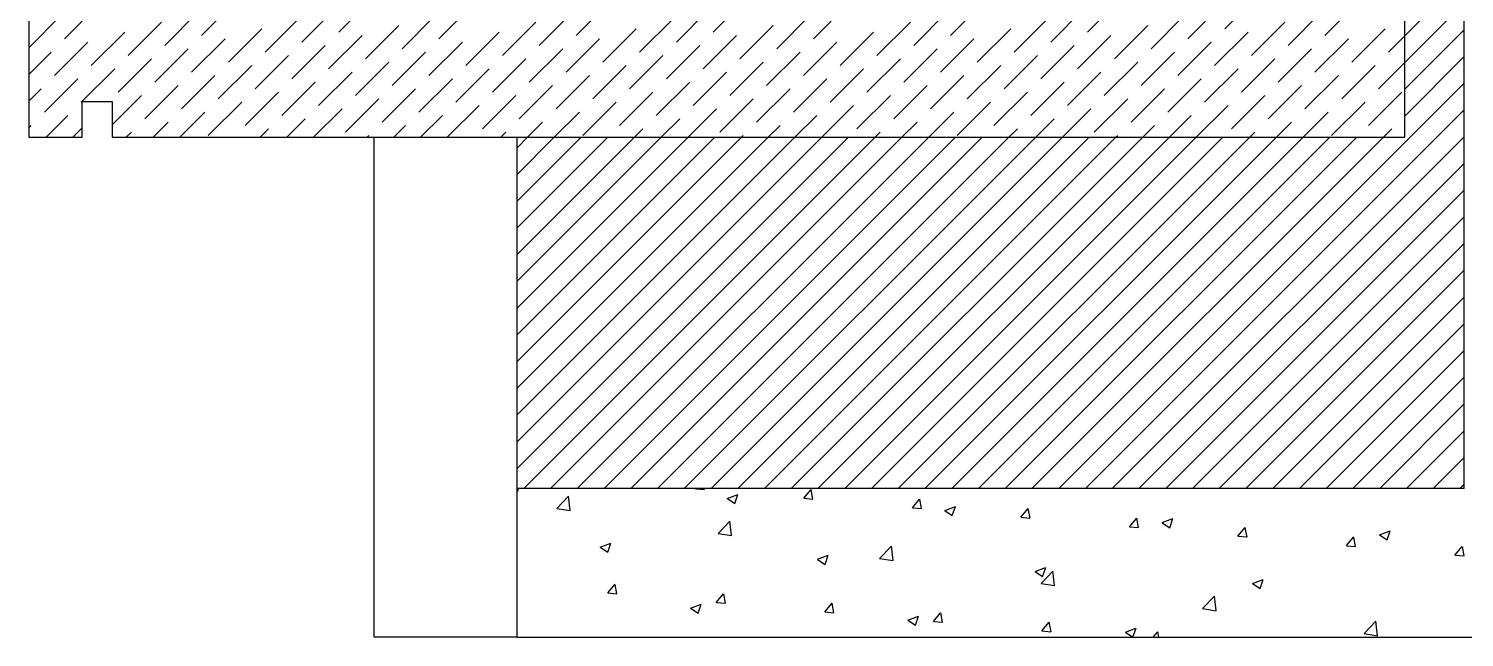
# Model space of a CAD drawing. Header units: millimetres. Extents: x 2806 to 10642, y -276 to 6064.
# Drawn here: x 4841.4 to 5082.4, y 3135.5 to 3237.7 of the extents above; entities that cross this region are included whole.
import ezdxf

# ---------------------------------------------------------------- set-up
doc = ezdxf.new("R2010")
doc.units = ezdxf.units.MM
doc.layers.get('0').update_dxf_attribs({"color": 250})

msp = doc.modelspace()

# ---------------------------------------------------------------- linework, layer by layer
for p, q in [((5072.40837936, 3219.47325006), (5072.40837936, 3344.47325006)), ((4841.40837936, 3325.80839111), (4841.40837936, 3219.47325006)), ((5082.40837936, 3160.47325006), (5082.40837936, 3295.47325006)), ((4850.40837936, 3219.47325006), (4850.40837936, 3225.47325006)), ((4850.40837936, 3225.47325006), (4855.40837936, 3225.47325006)), ((4855.40837936, 3225.47325006), (4855.40837936, 3219.47325006)), ((4841.40837936, 3219.47325006), (4850.40837936, 3219.47325006)), ((4855.40837936, 3219.47325006), (5072.40837936, 3219.47325006)), ((4899.40837936, 3135.47325006), (4899.40837936, 3219.47325006)), ((4923.40837936, 3135.47325006), (4923.40837936, 3219.47325006)), ((5082.40837936, 3160.47325006), (4923.40837936, 3160.47325006)), ((4923.40837936, 3135.47325006), (4899.40837936, 3135.47325006)), ((4923.40837936, 3135.47325006), (5203.22447, 3135.47325006))]:
    msp.add_line(p, q)
at = {"linetype": 'Continuous'}
for p, q in [((5072.40837936, 3236.52017399), (5082.40837936, 3246.52017399)), ((4847.42301435, 3236.041212), (4853.03567442, 3241.65387208)), ((4870.43492066, 3236.60247801), (4876.04758073, 3242.21513809)), ((4893.44682697, 3237.16374402), (4899.05948704, 3242.77640409)), ((4910.2848072, 3236.041212), (4915.89746727, 3241.65387208)), ((4933.29671351, 3236.60247801), (4938.90937358, 3242.21513809)), ((4956.30861982, 3237.16374402), (4961.92127989, 3242.77640409)), ((4973.14660004, 3236.041212), (4978.75926012, 3241.65387208)), ((4996.15850635, 3236.60247801), (5001.77116643, 3242.21513809)), ((5019.17041266, 3237.16374402), (5024.78307274, 3242.77640409)), ((5036.00839289, 3236.041212), (5041.62105297, 3241.65387208)), ((5042.18231897, 3237.72501003), (5047.79497905, 3243.3376701)), ((5059.0202992, 3236.60247801), (5064.63295928, 3242.21513809)), ((5072.40837936, 3232.03004593), (5082.40837936, 3242.03004593)), ((4841.40837936, 3234.51670508), (4846.86174834, 3239.97007406)), ((4864.26099457, 3234.91867999), (4869.87365465, 3240.53134006)), ((4881.0989748, 3233.79614797), (4886.71163488, 3239.40880805)), ((4887.27290089, 3235.479946), (4892.88556096, 3241.09260607)), ((4904.11088111, 3234.35741398), (4909.72354119, 3239.97007406)), ((4927.12278742, 3234.91867999), (4932.7354475, 3240.53134006)), ((4943.96076765, 3233.79614797), (4949.57342773, 3239.40880805)), ((4950.13469373, 3235.479946), (4955.74735381, 3241.09260607)), ((4966.97267396, 3234.35741398), (4972.58533404, 3239.97007406)), ((4989.98458027, 3234.91867999), (4995.59724035, 3240.53134006)), ((5006.8225605, 3233.79614797), (5012.43522057, 3239.40880805)), ((5012.99648658, 3235.479946), (5018.60914666, 3241.09260607)), ((5029.83446681, 3234.35741398), (5035.44712688, 3239.97007406)), ((5052.84637312, 3234.91867999), (5058.45903319, 3240.53134006)), ((4851.91314241, 3231.55108394), (4857.52580248, 3237.16374402)), ((4858.08706849, 3233.23488197), (4863.69972857, 3238.84754204)), ((4874.92504872, 3232.11234995), (4880.53770879, 3237.72501003)), ((4897.93695503, 3232.67361596), (4903.5496151, 3238.28627603)), ((4914.77493526, 3231.55108394), (4920.38759533, 3237.16374402)), ((4920.94886134, 3233.23488197), (4926.56152141, 3238.84754204)), ((4937.78684157, 3232.11234995), (4943.39950164, 3237.72501003)), ((4960.79874788, 3232.67361596), (4966.41140795, 3238.28627603)), ((4977.6367281, 3231.55108394), (4983.24938818, 3237.16374402)), ((4983.81065419, 3233.23488197), (4989.42331426, 3238.84754204)), ((5000.64863441, 3232.11234995), (5006.26129449, 3237.72501003)), ((5023.66054072, 3232.67361596), (5029.2732008, 3238.28627603)), ((5040.49852095, 3231.55108394), (5046.11118103, 3237.16374402)), ((5046.67244703, 3233.23488197), (5052.28510711, 3238.84754204)), ((5063.51042726, 3232.11234995), (5069.12308734, 3237.72501003)), ((5072.40837936, 3227.53991787), (5082.40837936, 3237.53991787)), ((4845.73921633, 3229.86728592), (4851.3518764, 3235.479946)), ((4862.57719655, 3228.74475391), (4868.18985663, 3234.35741398)), ((4868.75112264, 3230.42855193), (4874.36378271, 3236.041212)), ((4885.58910286, 3229.30601991), (4891.20176294, 3234.91867999)), ((4891.76302895, 3230.98981794), (4897.37568902, 3236.60247801)), ((4908.60100917, 3229.86728592), (4914.21366925, 3235.479946)), ((4925.4389894, 3228.74475391), (4931.05164948, 3234.35741398)), ((4931.61291548, 3230.42855193), (4937.22557556, 3236.041212)), ((4948.45089571, 3229.30601991), (4954.06355579, 3234.91867999)), ((4954.62482179, 3230.98981794), (4960.23748187, 3236.60247801)), ((4971.46280202, 3229.86728592), (4977.0754621, 3235.479946)), ((4988.30078225, 3228.74475391), (4993.91344232, 3234.35741398)), ((4994.47470833, 3230.42855193), (5000.08736841, 3236.041212)), ((5011.31268856, 3229.30601991), (5016.92534863, 3234.91867999)), ((5017.48661464, 3230.98981794), (5023.09927472, 3236.60247801)), ((5034.32459487, 3229.86728592), (5039.93725494, 3235.479946)), ((5051.16257509, 3228.74475391), (5056.77523517, 3234.35741398)), ((5057.33650118, 3230.42855193), (5062.94916125, 3236.041212)), ((5069.68435334, 3233.79614797), (5072.40837936, 3236.52017399)), ((4841.40837936, 3230.02657702), (4845.17795032, 3233.79614797)), ((4856.40327047, 3227.06095588), (4862.01593054, 3232.67361596)), ((4879.41517678, 3227.62222189), (4885.02783685, 3233.23488197)), ((4896.25315701, 3226.49968987), (4901.86581708, 3232.11234995)), ((4902.42708309, 3228.1834879), (4908.03974317, 3233.79614797)), ((4919.26506332, 3227.06095588), (4924.87772339, 3232.67361596)), ((4942.27696963, 3227.62222189), (4947.8896297, 3233.23488197)), ((4959.11494985, 3226.49968987), (4964.72760993, 3232.11234995)), ((4965.28887594, 3228.1834879), (4970.90153601, 3233.79614797)), ((4982.12685616, 3227.06095588), (4987.73951624, 3232.67361596)), ((5005.13876247, 3227.62222189), (5010.75142255, 3233.23488197)), ((5021.9767427, 3226.49968987), (5027.58940278, 3232.11234995)), ((5028.15066878, 3228.1834879), (5033.76332886, 3233.79614797)), ((5044.98864901, 3227.06095588), (5050.60130909, 3232.67361596)), ((5068.00055532, 3227.62222189), (5072.40837936, 3232.03004593)), ((5072.40837936, 3223.04978981), (5082.40837936, 3233.04978981)), ((4850.22934439, 3225.37715786), (4855.84200446, 3230.98981794)), ((4867.06732461, 3224.25462584), (4872.67998469, 3229.86728592)), ((4873.2412507, 3225.93842387), (4878.85391077, 3231.55108394)), ((4890.07923092, 3224.81589185), (4895.691891, 3230.42855193)), ((4913.09113723, 3225.37715786), (4918.70379731, 3230.98981794)), ((4929.92911746, 3224.25462584), (4935.54177754, 3229.86728592)), ((4936.10304354, 3225.93842387), (4941.71570362, 3231.55108394)), ((4952.94102377, 3224.81589185), (4958.55368385, 3230.42855193)), ((4975.95293008, 3225.37715786), (4981.56559016, 3230.98981794)), ((4992.79091031, 3224.25462584), (4998.40357038, 3229.86728592)), ((4998.96483639, 3225.93842387), (5004.57749647, 3231.55108394)), ((5015.80281662, 3224.81589185), (5021.41547669, 3230.42855193)), ((5038.81472293, 3225.37715786), (5044.427383, 3230.98981794)), ((5055.65270316, 3224.25462584), (5061.26536323, 3229.86728592)), ((5061.82662924, 3225.93842387), (5067.43928931, 3231.55108394)), ((4841.40837936, 3225.53644896), (4843.49415229, 3227.62222189)), ((4844.0554183, 3223.69335984), (4849.66807838, 3229.30601991)), ((4860.89339853, 3222.57082782), (4866.50605861, 3228.1834879)), ((4877.73137876, 3221.44829581), (4883.34403883, 3227.06095588)), ((4883.90530484, 3223.13209383), (4889.51796492, 3228.74475391)), ((4900.74328507, 3222.00956181), (4906.35594514, 3227.62222189)), ((4906.91721115, 3223.69335984), (4912.52987123, 3229.30601991)), ((4923.75519138, 3222.57082782), (4929.36785145, 3228.1834879)), ((4940.5931716, 3221.44829581), (4946.20583168, 3227.06095588)), ((4946.76709769, 3223.13209383), (4952.37975776, 3228.74475391)), ((4963.60507791, 3222.00956181), (4969.21773799, 3227.62222189)), ((4969.779004, 3223.69335984), (4975.39166407, 3229.30601991)), ((4986.61698422, 3222.57082782), (4992.2296443, 3228.1834879)), ((5003.45496445, 3221.44829581), (5009.06762453, 3227.06095588)), ((5009.62889053, 3223.13209383), (5015.24155061, 3228.74475391)), ((5014.32196767, 3160.47325006), (5082.40837936, 3228.55966175)), ((5026.46687076, 3222.00956181), (5032.07953084, 3227.62222189)), ((5032.64079684, 3223.69335984), (5038.25345692, 3229.30601991)), ((5049.47877707, 3222.57082782), (5055.09143715, 3228.1834879)), ((5066.3167573, 3221.44829581), (5071.92941737, 3227.06095588)), ((4855.40837936, 3221.57593672), (4860.33213252, 3226.49968987)), ((4871.55745267, 3219.76449778), (4877.17011275, 3225.37715786)), ((4894.56935898, 3220.32576379), (4900.18201906, 3225.93842387)), ((4911.67735749, 3219.47325006), (4917.01999929, 3224.81589185)), ((4917.58126529, 3220.8870298), (4923.19392537, 3226.49968987)), ((4934.41924552, 3219.76449778), (4940.0319056, 3225.37715786)), ((4957.43115183, 3220.32576379), (4963.04381191, 3225.93842387)), ((4974.53915034, 3219.47325006), (4979.88179213, 3224.81589185)), ((4980.44305814, 3220.8870298), (4986.05571822, 3226.49968987)), ((4997.28103837, 3219.76449778), (5002.89369844, 3225.37715786)), ((5020.29294468, 3220.32576379), (5025.90560475, 3225.93842387)), ((5037.40094319, 3219.47325006), (5042.74358498, 3224.81589185)), ((5043.30485099, 3220.8870298), (5048.91751106, 3226.49968987)), ((5060.14283122, 3219.76449778), (5065.75549129, 3225.37715786)), ((4844.32543659, 3219.47325006), (4847.98428036, 3223.13209383)), ((4866.77607689, 3219.47325006), (4870.99618667, 3223.69335984)), ((4884.73658913, 3219.47325006), (4887.83416689, 3222.57082782)), ((4889.22671719, 3219.47325006), (4894.00809298, 3224.25462584)), ((4907.18722943, 3219.47325006), (4910.8460732, 3223.13209383)), ((4929.63786974, 3219.47325006), (4933.85797951, 3223.69335984)), ((4947.59838198, 3219.47325006), (4950.69595974, 3222.57082782)), ((4952.08851004, 3219.47325006), (4956.86988582, 3224.25462584)), ((4970.04902228, 3219.47325006), (4973.70786605, 3223.13209383)), ((4992.49966258, 3219.47325006), (4996.71977236, 3223.69335984)), ((5010.46017483, 3219.47325006), (5013.55775259, 3222.57082782)), ((5014.95030289, 3219.47325006), (5019.73167867, 3224.25462584)), ((5018.81209573, 3160.47325006), (5082.40837936, 3224.06953369)), ((5032.91081513, 3219.47325006), (5036.5696589, 3223.13209383)), ((5055.36145543, 3219.47325006), (5059.58156521, 3223.69335984)), ((4841.40837936, 3221.0463209), (4841.81035427, 3221.44829581)), ((4848.81556465, 3219.47325006), (4850.40837936, 3221.06606478)), ((4857.79582077, 3219.47325006), (4858.6483345, 3220.32576379)), ((4862.28594883, 3219.47325006), (4864.82226058, 3222.00956181)), ((4880.24646107, 3219.47325006), (4881.66024081, 3220.8870298)), ((4898.20697331, 3219.47325006), (4898.49822104, 3219.76449778)), ((4902.69710137, 3219.47325006), (4904.67214712, 3221.44829581)), ((4920.65761362, 3219.47325006), (4921.51012735, 3220.32576379)), ((4925.14774168, 3219.47325006), (4927.68405343, 3222.00956181)), ((4943.10825392, 3219.47325006), (4944.52203366, 3220.8870298)), ((4961.06876616, 3219.47325006), (4961.36001388, 3219.76449778)), ((4965.55889422, 3219.47325006), (4967.53393997, 3221.44829581)), ((4983.51940646, 3219.47325006), (4984.37192019, 3220.32576379)), ((4988.00953452, 3219.47325006), (4990.54584628, 3222.00956181)), ((5005.97004677, 3219.47325006), (5007.3838265, 3220.8870298)), ((5023.93055901, 3219.47325006), (5024.22180673, 3219.76449778)), ((5028.42068707, 3219.47325006), (5030.39573281, 3221.44829581)), ((5046.38119931, 3219.47325006), (5047.23371304, 3220.32576379)), ((5050.87132737, 3219.47325006), (5053.40763912, 3222.00956181)), ((5068.83183961, 3219.47325006), (5070.24561935, 3220.8870298)), ((4923.40837936, 3217.73388775), (4925.14774168, 3219.47325006)), ((4923.40837936, 3213.24375969), (4929.63786974, 3219.47325006)), ((4923.40837936, 3208.75363163), (4934.1279978, 3219.47325006)), ((4923.40837936, 3204.26350356), (4938.61812586, 3219.47325006)), ((4923.40837936, 3199.7733755), (4943.10825392, 3219.47325006)), ((4923.40837936, 3195.28324744), (4947.59838198, 3219.47325006)), ((4923.40837936, 3190.79311938), (4952.08851004, 3219.47325006)), ((4923.40837936, 3186.30299132), (4956.5786381, 3219.47325006)), ((4923.40837936, 3181.81286326), (4961.06876616, 3219.47325006)), ((4923.40837936, 3177.3227352), (4965.55889422, 3219.47325006)), ((4923.40837936, 3172.83260714), (4970.04902228, 3219.47325006)), ((4923.40837936, 3168.34247908), (4974.53915034, 3219.47325006)), ((4923.40837936, 3163.85235102), (4979.0292784, 3219.47325006)), ((4924.51940646, 3160.47325006), (4983.51940646, 3219.47325006)), ((4929.00953452, 3160.47325006), (4988.00953452, 3219.47325006)), ((4933.49966258, 3160.47325006), (4992.49966258, 3219.47325006)), ((4937.98979064, 3160.47325006), (4996.98979064, 3219.47325006)), ((4942.47991871, 3160.47325006), (5001.47991871, 3219.47325006)), ((4946.97004677, 3160.47325006), (5005.97004677, 3219.47325006)), ((4951.46017483, 3160.47325006), (5010.46017483, 3219.47325006)), ((4955.95030289, 3160.47325006), (5014.95030289, 3219.47325006)), ((4960.44043095, 3160.47325006), (5019.44043095, 3219.47325006)), ((4964.93055901, 3160.47325006), (5023.93055901, 3219.47325006)), ((4969.42068707, 3160.47325006), (5028.42068707, 3219.47325006)), ((4973.91081513, 3160.47325006), (5032.91081513, 3219.47325006)), ((4978.40094319, 3160.47325006), (5037.40094319, 3219.47325006)), ((4982.89107125, 3160.47325006), (5041.89107125, 3219.47325006)), ((4987.38119931, 3160.47325006), (5046.38119931, 3219.47325006)), ((4991.87132737, 3160.47325006), (5050.87132737, 3219.47325006)), ((4996.36145543, 3160.47325006), (5055.36145543, 3219.47325006)), ((5000.85158349, 3160.47325006), (5059.85158349, 3219.47325006)), ((5005.34171155, 3160.47325006), (5064.34171155, 3219.47325006)), ((5009.83183961, 3160.47325006), (5068.83183961, 3219.47325006)), ((5023.30222379, 3160.47325006), (5082.40837936, 3219.57940563)), ((5027.79235186, 3160.47325006), (5082.40837936, 3215.08927757)), ((5032.28247992, 3160.47325006), (5082.40837936, 3210.59914951)), ((5036.77260798, 3160.47325006), (5082.40837936, 3206.10902145)), ((5041.26273604, 3160.47325006), (5082.40837936, 3201.61889339)), ((5045.7528641, 3160.47325006), (5082.40837936, 3197.12876533)), ((5050.24299216, 3160.47325006), (5082.40837936, 3192.63863726)), ((5054.73312022, 3160.47325006), (5082.40837936, 3188.1485092)), ((5059.22324828, 3160.47325006), (5082.40837936, 3183.65838114)), ((5063.71337634, 3160.47325006), (5082.40837936, 3179.16825308)), ((5068.2035044, 3160.47325006), (5082.40837936, 3174.67812502)), ((5072.69363246, 3160.47325006), (5082.40837936, 3170.18799696)), ((5077.18376052, 3160.47325006), (5082.40837936, 3165.6978689)), ((4923.40837936, 3160.01022455), (4923.45149681, 3159.98114147)), ((4923.45346569, 3159.98131212), (4923.61852995, 3160.47325006)), ((4953.31702638, 3160.43438859), (4953.34963503, 3160.47325006)), ((4953.31898138, 3160.43240938), (4954.8371821, 3160.29958403)), ((4954.85234876, 3160.2928459), (4954.81907239, 3160.47325006)), ((4971.53549328, 3158.84048003), (4972.76000368, 3160.2997947)), ((4973.0707326, 3158.69881748), (4972.77705479, 3160.29095891)), ((5081.67388858, 3160.47325006), (5082.40837936, 3161.20774084)), ((4930.0423731, 3157.12211332), (4932.02074088, 3159.18399769)), ((4930.04599143, 3157.11541429), (4932.30498376, 3156.76505783)), ((4932.30203974, 3156.76710259), (4932.02141601, 3159.17933445)), ((4958.68697135, 3158.80420696), (4960.46544207, 3159.4868979)), ((4958.69112464, 3158.79910842), (4959.9545779, 3157.94689844)), ((4959.95654338, 3157.94708731), (4960.47156176, 3159.48198701)), ((4971.53739002, 3158.83850516), (4973.05559074, 3158.7056798)), ((4989.75396018, 3157.24657148), (4990.97847058, 3158.70588614)), ((4989.75579866, 3157.24460093), (4991.27399938, 3157.11177558)), ((4991.28911644, 3157.10478905), (4990.99543863, 3158.69693048)), ((4995.19010789, 3156.76994643), (4996.9685786, 3157.45263737)), ((4996.45962108, 3155.9128625), (4996.97463945, 3157.4477622)), ((5007.97242708, 3155.65266293), (5009.19693748, 3157.11197759)), ((5009.50750028, 3155.51076062), (5009.21382247, 3157.10290206)), ((4957.15027719, 3152.91788053), (4959.12864497, 3154.9797649)), ((4959.40994799, 3152.5628758), (4959.12932426, 3154.97510766)), ((4995.19420572, 3156.7648654), (4996.45765898, 3155.91265541)), ((5007.9742073, 3155.65069671), (5009.49240802, 3155.51787136)), ((5026.19089398, 3154.05875437), (5027.41540438, 3155.51806904)), ((5027.72588411, 3153.91673219), (5027.43220631, 3155.50887363)), ((5031.69324442, 3154.73568591), (5033.47171513, 3155.41837685)), ((5031.69728681, 3154.73062237), (5032.96074007, 3153.87841239)), ((5032.96269877, 3153.87863769), (5033.47771714, 3155.41353739)), ((4957.15389939, 3152.91113671), (4959.41289172, 3152.56078025)), ((5026.19261594, 3154.05679249), (5027.71081666, 3153.92396713)), ((5044.40936088, 3152.46484582), (5045.63387128, 3153.92416048)), ((5044.41102458, 3152.46288826), (5045.9292253, 3152.33006291)), ((5045.94426795, 3152.32270377), (5045.65059015, 3153.9148452)), ((5062.62782778, 3150.87093726), (5063.85233818, 3152.33025193)), ((5064.16265179, 3150.72867534), (5063.86897398, 3152.32081677)), ((5068.19638095, 3152.70142538), (5069.97485167, 3153.38411632)), ((5068.2003679, 3152.69637935), (5069.46382116, 3151.84416936)), ((5069.46577646, 3151.84441289), (5069.98079483, 3153.37931258)), ((4937.3453228, 3150.61191563), (4939.12379352, 3151.29460657)), ((4937.34948267, 3150.60683163), (4938.61293593, 3149.75462165)), ((4938.61489431, 3149.75480154), (4939.12991268, 3151.28970124)), ((4984.25818128, 3148.71364773), (4986.23654906, 3150.77553211)), ((4986.51785624, 3148.35864901), (4986.2372325, 3150.77088087)), ((5062.62943321, 3150.86898404), (5064.14763393, 3150.73615869)), ((5080.84629468, 3149.27702871), (5082.07080508, 3150.73634337)), ((5082.38103563, 3149.13464691), (5082.08735782, 3150.72678834)), ((4973.84845934, 3148.5776551), (4975.62693005, 3149.26034605)), ((4973.85256376, 3148.57258861), (4975.11601702, 3147.72037862)), ((4975.117972, 3147.72057673), (4975.63299037, 3149.25547643)), ((4984.26180735, 3148.70685913), (4986.52079968, 3148.35650266)), ((5080.84784185, 3149.27507982), (5082.36604257, 3149.14225446)), ((5010.35159587, 3146.54339458), (5012.13006658, 3147.22608552)), ((5010.35564485, 3146.53834558), (5011.61909811, 3145.6861356)), ((5011.36608537, 3144.50941494), (5013.34445315, 3146.57129931)), ((5011.62104969, 3145.68635192), (5012.13606806, 3147.22125162)), ((5013.62576449, 3144.15442222), (5013.34514075, 3146.56665408)), ((5046.8547324, 3144.50913405), (5048.63320312, 3145.191825)), ((5048.12412738, 3143.65212711), (5048.63914575, 3145.18702681)), ((4938.62290163, 3142.92261262), (4939.84741202, 3144.38192728)), ((4938.62485534, 3142.92064931), (4940.14305606, 3142.78782396)), ((4940.1580986, 3142.78117712), (4939.86442079, 3144.37331856)), ((4956.84136853, 3141.32870406), (4958.06587892, 3142.78801873)), ((4958.37648243, 3141.18714869), (4958.08280463, 3142.77929013)), ((5011.36971531, 3144.50258155), (5013.62870764, 3144.15222508)), ((5046.85872594, 3144.50410256), (5048.1221792, 3143.65189257)), ((4952.50681079, 3140.38536378), (4954.2852815, 3141.06805472)), ((4952.5109218, 3140.38031181), (4953.77437506, 3139.52810183)), ((4953.77632292, 3139.52829096), (4954.29134129, 3141.06319066)), ((4956.84326398, 3141.32674509), (4958.3614647, 3141.19391974)), ((4975.05983543, 3139.73479551), (4976.28434582, 3141.19411017)), ((4976.59486627, 3139.59312027), (4976.30118847, 3141.1852617)), ((5038.47398946, 3140.30518215), (5040.45235724, 3142.36706652)), ((5038.47762327, 3140.29830397), (5040.73661561, 3139.9479475)), ((5040.73367273, 3139.95019543), (5040.453049, 3142.36242729)), ((4975.06167262, 3139.73284087), (4976.57987334, 3139.60001552)), ((4989.00994732, 3138.35110325), (4990.78841803, 3139.0337942)), ((4989.01400289, 3138.34606879), (4990.27745615, 3137.4938588)), ((4990.27940061, 3137.49406615), (4990.79441899, 3139.02896585)), ((4993.27830233, 3138.14088696), (4994.50281272, 3139.60020162)), ((4993.28008126, 3138.13893664), (4994.79828198, 3138.00611129)), ((4994.81325011, 3137.99909184), (4994.5195723, 3139.59123327)), ((5011.49676923, 3136.5469784), (5012.72127962, 3138.00629307)), ((5013.03163395, 3136.40506341), (5012.73795614, 3137.99720485)), ((5065.58189355, 3136.10094936), (5067.56026133, 3138.16283373)), ((5067.84158098, 3135.74596864), (5067.56095725, 3138.1582005)), ((5011.4984899, 3136.54503242), (5013.01669062, 3136.41220707)), ((5025.51308385, 3136.31684273), (5027.29155457, 3136.99953367)), ((5025.51708398, 3136.31182576), (5026.76032358, 3135.47325006)), ((5026.78697745, 3135.47325006), (5027.29749668, 3136.99474104)), ((5030.15171915, 3135.47325006), (5030.93974652, 3136.41238451)), ((5031.12786917, 3135.47325006), (5030.95633998, 3136.40317642)), ((5065.58553124, 3136.09402639), (5067.84452357, 3135.74366992))]:
    msp.add_line(p, q, dxfattribs=at)

doc.saveas('drawing.dxf')
